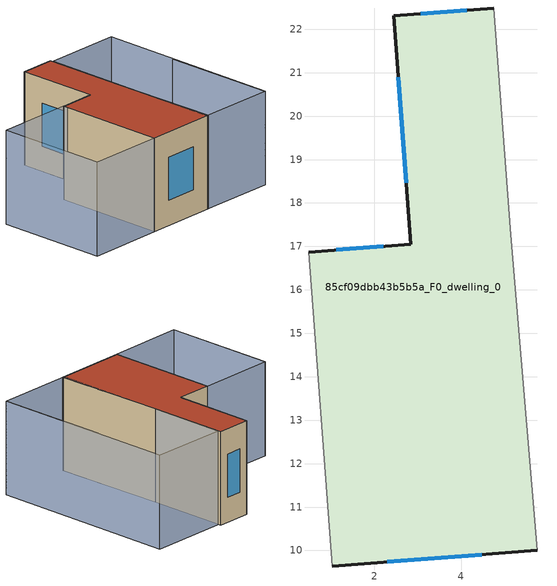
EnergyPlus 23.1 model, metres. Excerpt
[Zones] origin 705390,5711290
85cf09dbb43b5b5a_F0_dwelling_0
 floor ground (EU_floor_Construction): 5.75,10 5.14,17.27 4.75,22.49 2.45,22.31 2.83,17.05 0.49,16.87 1.03,9.64 z0
 wall outside (EU_wall_Construction): 5.75,10 1.03,9.64 / 0.49,16.87 2.83,17.05 2.45,22.31 4.75,22.49 z0:6
 wall adiabatic (EU_wall_Construction): 4.75,22.49 5.14,17.27 5.75,10 / 1.03,9.64 0.49,16.87 z0:6
 window (EU_Window_Construction): 4.47,9.9 2.3,9.74 / 1.12,16.92 2.2,17.01 / 2.73,18.47 2.55,20.89 / 3.07,22.36 4.13,22.44 z1.62:4.38
 roof outside (EU_roof_Construction): 4.75,22.49 5.14,17.27 5.75,10 1.03,9.64 0.49,16.87 2.83,17.05 2.45,22.31 z6
shading: 10.7,10.39 10.16,17.68 / -4.52,16.52 -3.97,9.25 / -3.97,9.25 -4.52,16.51 / -4.52,16.51 0.49,16.89 / 0.49,16.89 1.04,9.63 / 1.04,9.63 -3.97,9.25 / 9.84,22.66 10.71,10.35 / 10.71,10.35 5.66,9.99 / 5.66,9.99 4.78,22.3 / 4.78,22.3 9.84,22.66 z0:6
[Building]
EU S2 Campaign: North Axis=0; Terrain=City; Solar Distribution=FullExterior
[Site:Location]
London: Latitude=51.5; Longitude=-0.5; Time Zone=0; Elevation=25
[SizingPeriod:WeatherFileDays]
AnnualSizingPeriod: Begin Month=1; Begin Day of Month=1; End Month=12; End Day of Month=31; Day of Week for Start Day=Monday; Use Weather File Daylight Saving Period=No; Use Weather File Rain and Snow Indicators=No
[MATERIAL]
EU_InternalMass_Material: Roughness=MediumRough; Thickness=0.1; Conductivity=1; Density=1800; Specific Heat=900; Thermal Absorptance=0.9; Solar Absorptance=0.7; Visible Absorptance=0.7
[MATERIAL:NOMASS] Roughness=MediumRough; Thermal Absorptance=0.9; Solar Absorptance=0.7; Visible Absorptance=0.7
Name | Thermal Resistance
EU_wall_NoMass | 0.555556
EU_roof_NoMass | 0.510204
EU_floor_NoMass | 1.68919
[WINDOWMATERIAL:SIMPLEGLAZINGSYSTEM]
EU_Window_SimpleGlazing: UFactor=3.96; Solar Heat Gain Coefficient=0.85; Visible Transmittance=0.85
[CONSTRUCTION]
EU_wall_Construction: EU_wall_NoMass
EU_roof_Construction: EU_roof_NoMass
EU_floor_Construction: EU_floor_NoMass
EU_InternalMass_Construction: EU_InternalMass_Material
EU_Window_Construction: EU_Window_SimpleGlazing
[ZONE]
85cf09dbb43b5b5a_F0_dwelling_0: Type=1; Multiplier=1; Ceiling Height=autocalculate; Volume=277.438; Floor Area=autocalculate; Part of Total Floor Area=Yes
[INTERNALMASS]
85cf09dbb43b5b5a_F0_dwelling_0_EU_InternalMass: Construction=EU_InternalMass_Construction; Zone or ZoneList=85cf09dbb43b5b5a_F0_dwelling_0; Surface Area=46.2404
[OTHEREQUIPMENT]
EU_Step8_InternalGain_85cf09dbb43b5b5a_F0_dwelling_0_f000: Fuel Type=Electricity; Zone or ZoneList or Space or SpaceList=85cf09dbb43b5b5a_F0_dwelling_0; Schedule=EU_Step8_GainSchedule_85cf09dbb43b5b5a_F0_dwelling_0_f000; Design Level Calculation Method=Watts/Area; Power per Zone Floor Area=1; Fraction Latent=0; Fraction Radiant=0; Fraction Lost=0; Carbon Dioxide Generation Rate=0; EndUse Subcategory=EU_Step8_InternalGains
[ZONEVENTILATION:DESIGNFLOWRATE]
EU_ConstantAir_85cf09dbb43b5b5a_F0_dwelling_0: Zone or ZoneList or Space or SpaceList=85cf09dbb43b5b5a_F0_dwelling_0; Schedule=EU_AlwaysOn; Design Flow Rate Calculation Method=AirChanges/Hour; Air Changes per Hour=0.48; Ventilation Type=Natural; Fan Pressure Rise=0; Fan Total Efficiency=1; Constant Term Coefficient=1; Temperature Term Coefficient=0; Velocity Term Coefficient=0; Velocity Squared Term Coefficient=0; Minimum Indoor Temperature=-100; Maximum Indoor Temperature=100; Delta Temperature=-100; Minimum Outdoor Temperature=-100; Maximum Outdoor Temperature=100; Maximum Wind Speed=40
[HVACTEMPLATE:THERMOSTAT]
EU_HeatOnly_85cf09dbb43b5b5a_F0_dwelling_0: Constant Heating Setpoint=20; Constant Cooling Setpoint=50
[HVACTEMPLATE:ZONE:IDEALLOADSAIRSYSTEM]
85cf09dbb43b5b5a_F0_dwelling_0: Template Thermostat=EU_HeatOnly_85cf09dbb43b5b5a_F0_dwelling_0; System Availability Schedule=EU_AlwaysOn; Maximum Heating Supply Air Temperature=50; Minimum Cooling Supply Air Temperature=13; Maximum Heating Supply Air Humidity Ratio=0.0156; Minimum Cooling Supply Air Humidity Ratio=0.0077; Heating Limit=NoLimit; Cooling Limit=NoLimit; Heating Availability Schedule=EU_AlwaysOn; Cooling Availability Schedule=EU_CoolingOff; Dehumidification Control Type=ConstantSensibleHeatRatio; Cooling Sensible Heat Ratio=0.7; Dehumidification Setpoint=60; Humidification Control Type=None; Humidification Setpoint=30; Outdoor Air Method=None; Outdoor Air Flow Rate per Person=0.00944; Outdoor Air Flow Rate per Zone Floor Area=0; Outdoor Air Flow Rate per Zone=0; Demand Controlled Ventilation Type=None; Outdoor Air Economizer Type=NoEconomizer; Heat Recovery Type=None; Sensible Heat Recovery Effectiveness=0.7; Latent Heat Recovery Effectiveness=0.65
[SIZING:ZONE]
85cf09dbb43b5b5a_F0_dwelling_0: Zone Cooling Design Supply Air Temperature Input Method=SupplyAirTemperature; Zone Cooling Design Supply Air Temperature=13; Zone Heating Design Supply Air Temperature Input Method=SupplyAirTemperature; Zone Heating Design Supply Air Temperature=50; Zone Cooling Design Supply Air Humidity Ratio=0.008; Zone Heating Design Supply Air Humidity Ratio=0.008; Cooling Design Air Flow Method=DesignDay; Cooling Design Air Flow Rate=0; Cooling Minimum Air Flow per Zone Floor Area=0.000762; Cooling Minimum Air Flow=0; Cooling Minimum Air Flow Fraction=0.2; Heating Design Air Flow Method=DesignDay; Heating Design Air Flow Rate=0; Heating Maximum Air Flow per Zone Floor Area=0.002032; Heating Maximum Air Flow=0.141576; Heating Maximum Air Flow Fraction=0.3; Account for Dedicated Outdoor Air System=No; Dedicated Outdoor Air System Control Strategy=NeutralSupplyAir; Dedicated Outdoor Air Low Setpoint Temperature for Design=autosize; Dedicated Outdoor Air High Setpoint Temperature for Design=autosize; Zone Load Sizing Method=Sensible Load Only No Latent Load; Zone Latent Cooling Design Supply Air Humidity Ratio Input Method=HumidityRatioDifference; Zone Cooling Design Supply Air Humidity Ratio Difference=0.005; Zone Latent Heating Design Supply Air Humidity Ratio Input Method=HumidityRatioDifference; Zone Humidification Design Supply Air Humidity Ratio Difference=0.005
[SCHEDULE:CONSTANT]
Name | Hourly Value
EU_AlwaysOn | 1
EU_CoolingOff | 0
[SCHEDULE:FILE]
EU_Step8_GainSchedule_85cf09dbb43b5b5a_F0_dwelling_0_f000: File=../../schedules/85cf09dbb43b5b5a/85cf09dbb43b5b5a_F0_dwelling_0_f000_gain.csv; Column Number=1; Rows to Skip at Top=0; Number of Hours of Data=8760; Column Separator=Comma; Interpolate to Timestep=No; Minutes per Item=60; Adjust Schedule for Daylight Savings=Yes
